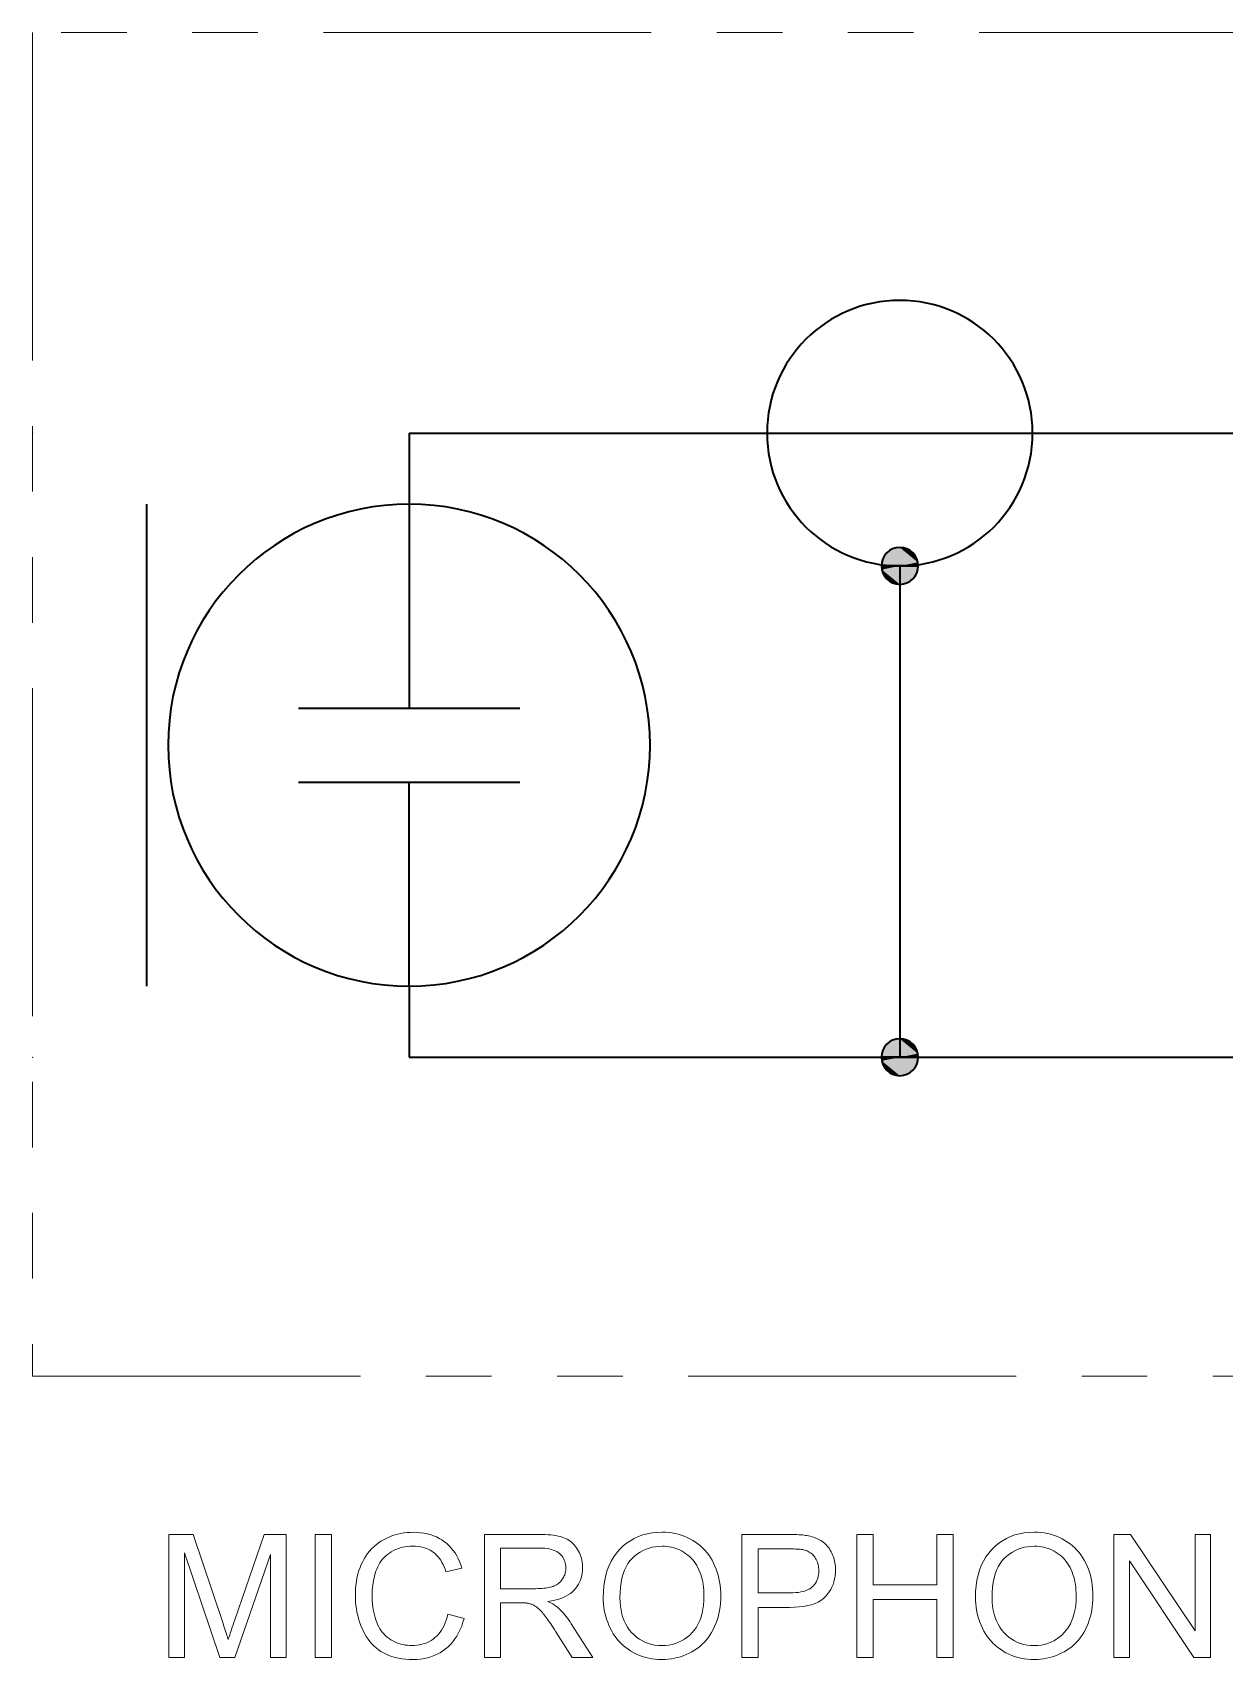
# Model space of a CAD drawing. Extents: x 23 to 417, y 3 to 294.
# Drawn here: x 183.31 to 219.67, y 152.3 to 201.92 of the extents above; entities that cross this region are included whole.
import ezdxf

# ---------------------------------------------------------------- set-up
doc = ezdxf.new("R2010")
doc.units = 0
doc.linetypes.add('PHANTOM', pattern=[20, 10, -2, 2, -2, 2, -2])

msp = doc.modelspace()

# ---------------------------------------------------------------- linework, layer by layer
at = {"color": 7, "lineweight": 35}
for p, q in [((194.795, 189.701), (329.377, 189.701)), ((194.795, 170.666), (328.786, 170.666))]:
    msp.add_line(p, q, dxfattribs=at)
at = {"color": 7, "lineweight": 35, "ltscale": 0.054179}
for p, q in [((194.795, 189.701), (194.795, 187.534)), ((194.795, 172.834), (194.795, 170.666))]:
    msp.add_line(p, q, dxfattribs=at)
at = {"color": 7, "lineweight": 35, "ltscale": 0.3675}
msp.add_line((186.786, 187.534), (186.786, 172.834), dxfattribs=at)
at = {"color": 7, "lineweight": 35, "ltscale": 0.155625}
for p, q in [((194.795, 187.534), (194.795, 181.309)), ((194.795, 172.834), (194.795, 179.059))]:
    msp.add_line(p, q, dxfattribs=at)
at = {"color": 7, "lineweight": 35, "ltscale": 0.014063}
for p, q in [((209.763, 185.651), (209.201, 185.651)), ((209.201, 185.651), (209.763, 185.651)), ((210.326, 185.651), (209.763, 185.651)), ((209.763, 185.651), (210.326, 185.651)), ((209.762, 170.666), (209.199, 170.666)), ((209.199, 170.666), (209.762, 170.666)), ((210.324, 170.666), (209.762, 170.666)), ((209.762, 170.666), (210.324, 170.666))]:
    msp.add_line(p, q, dxfattribs=at)
at = {"color": 7, "lineweight": 35, "ltscale": 0.374607}
msp.add_line((209.763, 185.651), (209.762, 170.666), dxfattribs=at)
at = {"color": 7, "lineweight": 35, "ltscale": 0.16875}
for p, q in [((191.42, 181.309), (198.17, 181.309)), ((191.42, 179.059), (198.17, 179.059))]:
    msp.add_line(p, q, dxfattribs=at)
at = {"color": 7, "linetype": 'PHANTOM', "lineweight": 13}
msp.add_lwpolyline([(222.182, 201.918), (183.31, 201.918), (183.31, 160.937), (222.182, 160.937)], close=True, dxfattribs=at)
at = {"color": 7, "lineweight": 13}
for points in [[(187.465, 152.364), (187.465, 156.114), (188.212, 156.114), (189.1, 153.459), (189.124, 153.386), (189.146, 153.318), (189.168, 153.253), (189.187, 153.192), (189.206, 153.134), (189.223, 153.081), (189.239, 153.031), (189.254, 152.985), (189.267, 152.942), (189.279, 152.904), (189.292, 152.946), (189.307, 152.993), (189.324, 153.044), (189.342, 153.098), (189.361, 153.156), (189.381, 153.218), (189.404, 153.284), (189.427, 153.354), (189.452, 153.427), (189.478, 153.505), (190.376, 156.114), (191.044, 156.114), (191.044, 152.364), (190.566, 152.364), (190.566, 155.503), (189.476, 152.364), (189.028, 152.364), (187.944, 155.556), (187.944, 152.364)], [(191.929, 152.364), (191.929, 156.114), (192.425, 156.114), (192.425, 152.364)], [(195.976, 153.679), (196.472, 153.553), (196.438, 153.434), (196.4, 153.32), (196.356, 153.213), (196.307, 153.111), (196.254, 153.015), (196.195, 152.924), (196.131, 152.84), (196.063, 152.761), (195.989, 152.688), (195.91, 152.621), (195.828, 152.56), (195.741, 152.505), (195.651, 152.457), (195.557, 152.416), (195.46, 152.38), (195.359, 152.351), (195.254, 152.329), (195.146, 152.313), (195.035, 152.303), (194.919, 152.3), (194.8, 152.302), (194.686, 152.31), (194.576, 152.322), (194.47, 152.339), (194.37, 152.362), (194.273, 152.389), (194.181, 152.421), (194.094, 152.458), (194.011, 152.5), (193.933, 152.547), (193.859, 152.598), (193.788, 152.654), (193.722, 152.715), (193.658, 152.78), (193.599, 152.849), (193.543, 152.923), (193.49, 153.001), (193.442, 153.083), (193.396, 153.17), (193.355, 153.262), (193.317, 153.356), (193.284, 153.452), (193.254, 153.549), (193.228, 153.647), (193.206, 153.747), (193.189, 153.848), (193.175, 153.951), (193.165, 154.055), (193.159, 154.16), (193.157, 154.267), (193.159, 154.383), (193.166, 154.495), (193.177, 154.605), (193.193, 154.712), (193.213, 154.815), (193.237, 154.916), (193.266, 155.014), (193.3, 155.109), (193.338, 155.2), (193.381, 155.289), (193.427, 155.374), (193.478, 155.455), (193.532, 155.532), (193.59, 155.604), (193.652, 155.673), (193.717, 155.737), (193.787, 155.797), (193.86, 155.853), (193.937, 155.904), (194.018, 155.951), (194.101, 155.994), (194.186, 156.033), (194.273, 156.067), (194.361, 156.096), (194.451, 156.121), (194.543, 156.142), (194.637, 156.157), (194.732, 156.169), (194.829, 156.176), (194.927, 156.178), (195.038, 156.175), (195.145, 156.166), (195.248, 156.152), (195.348, 156.132), (195.445, 156.106), (195.538, 156.075), (195.627, 156.037), (195.713, 155.994), (195.795, 155.946), (195.873, 155.891), (195.948, 155.832), (196.018, 155.767), (196.083, 155.699), (196.143, 155.625), (196.199, 155.547), (196.25, 155.464), (196.296, 155.376), (196.338, 155.284), (196.375, 155.187), (196.408, 155.086), (195.919, 154.97), (195.892, 155.05), (195.863, 155.125), (195.831, 155.196), (195.796, 155.262), (195.76, 155.324), (195.721, 155.381), (195.679, 155.434), (195.635, 155.483), (195.589, 155.527), (195.541, 155.566), (195.49, 155.602), (195.436, 155.634), (195.38, 155.662), (195.322, 155.686), (195.261, 155.707), (195.197, 155.723), (195.131, 155.736), (195.062, 155.746), (194.991, 155.751), (194.917, 155.753), (194.832, 155.751), (194.749, 155.745), (194.67, 155.735), (194.594, 155.72), (194.52, 155.701), (194.449, 155.679), (194.381, 155.652), (194.316, 155.621), (194.254, 155.585), (194.194, 155.546), (194.138, 155.503), (194.085, 155.457), (194.035, 155.409), (193.989, 155.358), (193.947, 155.303), (193.908, 155.246), (193.872, 155.186), (193.84, 155.124), (193.811, 155.058), (193.786, 154.99), (193.764, 154.92), (193.744, 154.849), (193.726, 154.778), (193.711, 154.707), (193.698, 154.635), (193.687, 154.563), (193.679, 154.49), (193.673, 154.417), (193.67, 154.344), (193.668, 154.27), (193.67, 154.175), (193.674, 154.083), (193.681, 153.994), (193.691, 153.906), (193.703, 153.822), (193.719, 153.739), (193.737, 153.659), (193.758, 153.582), (193.781, 153.507), (193.808, 153.434), (193.837, 153.365), (193.87, 153.299), (193.905, 153.237), (193.944, 153.178), (193.986, 153.123), (194.031, 153.071), (194.079, 153.023), (194.13, 152.979), (194.184, 152.938), (194.241, 152.901), (194.301, 152.868), (194.361, 152.838), (194.422, 152.811), (194.484, 152.788), (194.548, 152.769), (194.612, 152.753), (194.677, 152.74), (194.743, 152.732), (194.81, 152.726), (194.878, 152.725), (194.96, 152.727), (195.04, 152.734), (195.117, 152.746), (195.191, 152.763), (195.263, 152.785), (195.333, 152.811), (195.399, 152.842), (195.464, 152.878), (195.525, 152.919), (195.584, 152.965), (195.64, 153.015), (195.692, 153.071), (195.741, 153.13), (195.786, 153.195), (195.827, 153.264), (195.864, 153.337), (195.897, 153.416), (195.927, 153.499), (195.953, 153.586)], [(197.091, 152.364), (197.091, 156.114), (198.754, 156.114), (198.852, 156.113), (198.945, 156.11), (199.033, 156.105), (199.116, 156.098), (199.195, 156.089), (199.269, 156.078), (199.338, 156.064), (199.402, 156.049), (199.461, 156.032), (199.516, 156.013), (199.567, 155.991), (199.616, 155.966), (199.663, 155.938), (199.708, 155.907), (199.751, 155.873), (199.791, 155.836), (199.83, 155.796), (199.866, 155.752), (199.901, 155.706), (199.933, 155.656), (199.963, 155.604), (199.989, 155.552), (200.012, 155.498), (200.033, 155.443), (200.05, 155.387), (200.064, 155.33), (200.075, 155.272), (200.083, 155.212), (200.087, 155.152), (200.089, 155.091), (200.086, 155.012), (200.079, 154.936), (200.066, 154.863), (200.048, 154.792), (200.024, 154.723), (199.996, 154.657), (199.962, 154.593), (199.924, 154.532), (199.88, 154.474), (199.831, 154.418), (199.776, 154.365), (199.716, 154.316), (199.65, 154.272), (199.579, 154.231), (199.502, 154.194), (199.419, 154.161), (199.331, 154.133), (199.237, 154.108), (199.138, 154.087), (199.032, 154.07), (199.071, 154.051), (199.107, 154.032), (199.142, 154.014), (199.175, 153.995), (199.206, 153.976), (199.235, 153.957), (199.262, 153.939), (199.287, 153.92), (199.31, 153.902), (199.332, 153.883), (199.375, 153.842), (199.418, 153.8), (199.46, 153.755), (199.502, 153.708), (199.543, 153.659), (199.584, 153.608), (199.625, 153.555), (199.665, 153.5), (199.704, 153.443), (199.744, 153.385), (200.396, 152.364), (199.772, 152.364), (199.275, 153.144), (199.233, 153.21), (199.192, 153.273), (199.152, 153.332), (199.114, 153.389), (199.077, 153.442), (199.042, 153.492), (199.009, 153.539), (198.977, 153.583), (198.946, 153.623), (198.917, 153.661), (198.89, 153.696), (198.862, 153.728), (198.836, 153.759), (198.81, 153.787), (198.784, 153.813), (198.759, 153.837), (198.735, 153.859), (198.711, 153.879), (198.688, 153.896), (198.665, 153.911), (198.643, 153.925), (198.621, 153.938), (198.598, 153.951), (198.576, 153.962), (198.553, 153.972), (198.531, 153.982), (198.508, 153.99), (198.485, 153.998), (198.462, 154.005), (198.439, 154.011), (198.421, 154.015), (198.401, 154.018), (198.379, 154.02), (198.354, 154.023), (198.328, 154.025), (198.299, 154.026), (198.268, 154.028), (198.235, 154.028), (198.2, 154.029), (198.163, 154.029), (197.587, 154.029), (197.587, 152.364)], [(200.716, 154.19), (200.721, 154.373), (200.736, 154.548), (200.761, 154.714), (200.796, 154.872), (200.841, 155.023), (200.896, 155.165), (200.961, 155.299), (201.036, 155.425), (201.122, 155.542), (201.217, 155.652), (201.32, 155.753), (201.429, 155.842), (201.544, 155.922), (201.665, 155.99), (201.791, 156.048), (201.924, 156.096), (202.062, 156.133), (202.206, 156.159), (202.356, 156.175), (202.511, 156.18), (202.614, 156.178), (202.715, 156.17), (202.814, 156.158), (202.91, 156.141), (203.005, 156.118), (203.098, 156.091), (203.188, 156.059), (203.277, 156.022), (203.363, 155.979), (203.448, 155.932), (203.529, 155.881), (203.606, 155.825), (203.68, 155.766), (203.749, 155.702), (203.815, 155.635), (203.877, 155.564), (203.934, 155.489), (203.988, 155.41), (204.037, 155.327), (204.083, 155.24), (204.125, 155.15), (204.162, 155.058), (204.195, 154.963), (204.223, 154.866), (204.247, 154.767), (204.267, 154.665), (204.282, 154.561), (204.293, 154.454), (204.3, 154.345), (204.302, 154.234), (204.3, 154.121), (204.293, 154.01), (204.281, 153.902), (204.265, 153.797), (204.244, 153.693), (204.219, 153.593), (204.189, 153.494), (204.155, 153.398), (204.115, 153.304), (204.072, 153.213), (204.024, 153.125), (203.972, 153.042), (203.916, 152.963), (203.857, 152.888), (203.794, 152.818), (203.726, 152.752), (203.655, 152.69), (203.581, 152.633), (203.502, 152.58), (203.419, 152.531), (203.334, 152.487), (203.248, 152.448), (203.16, 152.413), (203.071, 152.383), (202.981, 152.358), (202.889, 152.337), (202.796, 152.321), (202.702, 152.309), (202.606, 152.302), (202.509, 152.3), (202.404, 152.303), (202.301, 152.31), (202.201, 152.323), (202.103, 152.341), (202.007, 152.364), (201.914, 152.392), (201.823, 152.425), (201.734, 152.464), (201.647, 152.507), (201.562, 152.556), (201.481, 152.609), (201.404, 152.666), (201.33, 152.726), (201.261, 152.79), (201.196, 152.858), (201.135, 152.93), (201.078, 153.005), (201.025, 153.085), (200.975, 153.167), (200.93, 153.254), (200.89, 153.343), (200.853, 153.433), (200.821, 153.524), (200.793, 153.616), (200.769, 153.709), (200.75, 153.804), (200.735, 153.899), (200.724, 153.995), (200.718, 154.092)], [(204.941, 152.364), (204.941, 156.114), (206.356, 156.114), (206.429, 156.114), (206.498, 156.112), (206.564, 156.111), (206.627, 156.108), (206.685, 156.105), (206.741, 156.101), (206.792, 156.096), (206.841, 156.091), (206.885, 156.085), (206.926, 156.078), (206.981, 156.068), (207.033, 156.056), (207.084, 156.043), (207.133, 156.028), (207.18, 156.011), (207.226, 155.993), (207.269, 155.973), (207.311, 155.951), (207.351, 155.928), (207.389, 155.903), (207.426, 155.876), (207.461, 155.847), (207.495, 155.816), (207.527, 155.783), (207.558, 155.748), (207.587, 155.711), (207.615, 155.671), (207.642, 155.63), (207.666, 155.586), (207.69, 155.541), (207.712, 155.494), (207.731, 155.446), (207.748, 155.397), (207.763, 155.347), (207.775, 155.297), (207.786, 155.245), (207.794, 155.192), (207.799, 155.139), (207.803, 155.085), (207.804, 155.029), (207.801, 154.935), (207.792, 154.844), (207.776, 154.756), (207.755, 154.67), (207.728, 154.588), (207.694, 154.508), (207.655, 154.432), (207.609, 154.358), (207.557, 154.287), (207.499, 154.22), (207.434, 154.157), (207.358, 154.1), (207.273, 154.051), (207.177, 154.008), (207.072, 153.971), (206.957, 153.941), (206.833, 153.918), (206.698, 153.902), (206.554, 153.892), (206.399, 153.888), (205.438, 153.888), (205.438, 152.364)], [(208.451, 152.364), (208.451, 156.114), (208.947, 156.114), (208.947, 154.574), (210.896, 154.574), (210.896, 156.114), (211.393, 156.114), (211.393, 152.364), (210.896, 152.364), (210.896, 154.131), (208.947, 154.131), (208.947, 152.364)], [(212.068, 154.19), (212.073, 154.373), (212.088, 154.548), (212.113, 154.714), (212.148, 154.872), (212.193, 155.023), (212.248, 155.165), (212.314, 155.299), (212.389, 155.425), (212.474, 155.542), (212.569, 155.652), (212.673, 155.753), (212.782, 155.842), (212.896, 155.922), (213.017, 155.99), (213.144, 156.048), (213.276, 156.096), (213.414, 156.133), (213.558, 156.159), (213.708, 156.175), (213.864, 156.18), (213.966, 156.178), (214.067, 156.17), (214.166, 156.158), (214.263, 156.141), (214.357, 156.118), (214.45, 156.091), (214.54, 156.059), (214.629, 156.022), (214.715, 155.979), (214.8, 155.932), (214.881, 155.881), (214.959, 155.825), (215.032, 155.766), (215.102, 155.702), (215.167, 155.635), (215.229, 155.564), (215.286, 155.489), (215.34, 155.41), (215.39, 155.327), (215.436, 155.24), (215.477, 155.15), (215.514, 155.058), (215.547, 154.963), (215.576, 154.866), (215.6, 154.767), (215.619, 154.665), (215.635, 154.561), (215.645, 154.454), (215.652, 154.345), (215.654, 154.234), (215.652, 154.121), (215.645, 154.01), (215.634, 153.902), (215.617, 153.797), (215.597, 153.693), (215.571, 153.593), (215.541, 153.494), (215.507, 153.398), (215.468, 153.304), (215.424, 153.213), (215.376, 153.125), (215.324, 153.042), (215.269, 152.963), (215.209, 152.888), (215.146, 152.818), (215.079, 152.752), (215.008, 152.69), (214.933, 152.633), (214.854, 152.58), (214.772, 152.531), (214.687, 152.487), (214.6, 152.448), (214.513, 152.413), (214.423, 152.383), (214.333, 152.358), (214.241, 152.337), (214.148, 152.321), (214.054, 152.309), (213.958, 152.302), (213.861, 152.3), (213.756, 152.303), (213.654, 152.31), (213.554, 152.323), (213.456, 152.341), (213.36, 152.364), (213.266, 152.392), (213.175, 152.425), (213.086, 152.464), (212.999, 152.507), (212.915, 152.556), (212.833, 152.609), (212.756, 152.666), (212.683, 152.726), (212.613, 152.79), (212.548, 152.858), (212.487, 152.93), (212.43, 153.005), (212.377, 153.085), (212.328, 153.167), (212.283, 153.254), (212.242, 153.343), (212.205, 153.433), (212.173, 153.524), (212.145, 153.616), (212.122, 153.709), (212.102, 153.804), (212.087, 153.899), (212.077, 153.995), (212.07, 154.092)], [(216.289, 152.364), (216.289, 156.114), (216.798, 156.114), (218.767, 153.17), (218.767, 156.114), (219.243, 156.114), (219.243, 152.364), (218.734, 152.364), (216.764, 155.311), (216.764, 152.364)], [(197.587, 154.459), (198.654, 154.459), (198.72, 154.46), (198.784, 154.462), (198.845, 154.465), (198.902, 154.47), (198.957, 154.476), (199.009, 154.484), (199.057, 154.493), (199.103, 154.504), (199.146, 154.516), (199.186, 154.529), (199.223, 154.544), (199.259, 154.561), (199.293, 154.579), (199.325, 154.599), (199.355, 154.621), (199.383, 154.644), (199.409, 154.669), (199.434, 154.696), (199.457, 154.724), (199.478, 154.754), (199.497, 154.786), (199.513, 154.817), (199.528, 154.85), (199.541, 154.882), (199.552, 154.916), (199.561, 154.95), (199.568, 154.984), (199.573, 155.019), (199.576, 155.055), (199.577, 155.091), (199.575, 155.143), (199.57, 155.193), (199.56, 155.242), (199.546, 155.288), (199.529, 155.333), (199.508, 155.376), (199.483, 155.417), (199.454, 155.456), (199.421, 155.493), (199.384, 155.528), (199.343, 155.561), (199.298, 155.59), (199.248, 155.616), (199.194, 155.638), (199.135, 155.657), (199.072, 155.672), (199.004, 155.684), (198.932, 155.693), (198.855, 155.698), (198.774, 155.699), (197.587, 155.699)], [(201.227, 154.183), (201.231, 154.05), (201.242, 153.923), (201.26, 153.802), (201.286, 153.686), (201.318, 153.577), (201.358, 153.473), (201.406, 153.375), (201.461, 153.282), (201.522, 153.196), (201.592, 153.115), (201.667, 153.041), (201.745, 152.974), (201.827, 152.916), (201.913, 152.865), (202.003, 152.822), (202.096, 152.787), (202.193, 152.76), (202.294, 152.74), (202.398, 152.728), (202.506, 152.725), (202.616, 152.729), (202.722, 152.74), (202.824, 152.76), (202.923, 152.788), (203.017, 152.823), (203.107, 152.866), (203.193, 152.918), (203.276, 152.977), (203.354, 153.044), (203.428, 153.118), (203.497, 153.201), (203.559, 153.289), (203.613, 153.385), (203.66, 153.486), (203.7, 153.595), (203.732, 153.71), (203.758, 153.832), (203.776, 153.96), (203.787, 154.095), (203.79, 154.236), (203.789, 154.327), (203.784, 154.415), (203.776, 154.501), (203.766, 154.584), (203.752, 154.665), (203.735, 154.744), (203.714, 154.82), (203.691, 154.894), (203.665, 154.966), (203.636, 155.036), (203.603, 155.102), (203.568, 155.166), (203.53, 155.227), (203.489, 155.284), (203.445, 155.339), (203.398, 155.39), (203.349, 155.439), (203.296, 155.484), (203.241, 155.526), (203.183, 155.565), (203.122, 155.601), (203.061, 155.633), (202.997, 155.661), (202.933, 155.686), (202.867, 155.706), (202.799, 155.723), (202.73, 155.736), (202.659, 155.746), (202.587, 155.751), (202.514, 155.753), (202.41, 155.75), (202.309, 155.739), (202.211, 155.721), (202.116, 155.695), (202.024, 155.663), (201.935, 155.623), (201.848, 155.576), (201.765, 155.522), (201.685, 155.46), (201.607, 155.391), (201.535, 155.314), (201.47, 155.227), (201.413, 155.13), (201.364, 155.024), (201.322, 154.908), (201.288, 154.782), (201.261, 154.647), (201.242, 154.502), (201.231, 154.347)], [(205.438, 154.331), (206.407, 154.331), (206.501, 154.333), (206.588, 154.338), (206.671, 154.347), (206.747, 154.36), (206.818, 154.376), (206.884, 154.395), (206.944, 154.419), (206.998, 154.446), (207.047, 154.476), (207.09, 154.51), (207.129, 154.547), (207.163, 154.587), (207.193, 154.631), (207.219, 154.677), (207.242, 154.726), (207.26, 154.777), (207.274, 154.832), (207.284, 154.89), (207.29, 154.95), (207.292, 155.014), (207.291, 155.06), (207.287, 155.105), (207.281, 155.149), (207.273, 155.191), (207.262, 155.232), (207.249, 155.272), (207.234, 155.31), (207.216, 155.347), (207.196, 155.383), (207.173, 155.417), (207.149, 155.449), (207.123, 155.479), (207.095, 155.507), (207.066, 155.533), (207.035, 155.556), (207.003, 155.577), (206.97, 155.596), (206.935, 155.612), (206.898, 155.626), (206.86, 155.638), (206.833, 155.644), (206.801, 155.65), (206.766, 155.655), (206.726, 155.659), (206.681, 155.663), (206.633, 155.666), (206.58, 155.668), (206.523, 155.67), (206.462, 155.671), (206.397, 155.671), (205.438, 155.671)], [(212.58, 154.183), (212.583, 154.05), (212.594, 153.923), (212.612, 153.802), (212.638, 153.686), (212.671, 153.577), (212.711, 153.473), (212.758, 153.375), (212.813, 153.282), (212.875, 153.196), (212.944, 153.115), (213.019, 153.041), (213.097, 152.974), (213.179, 152.916), (213.265, 152.865), (213.355, 152.822), (213.448, 152.787), (213.545, 152.76), (213.646, 152.74), (213.75, 152.728), (213.859, 152.725), (213.969, 152.729), (214.075, 152.74), (214.177, 152.76), (214.275, 152.788), (214.369, 152.823), (214.459, 152.866), (214.546, 152.918), (214.628, 152.977), (214.706, 153.044), (214.781, 153.118), (214.849, 153.201), (214.911, 153.289), (214.965, 153.385), (215.012, 153.486), (215.052, 153.595), (215.085, 153.71), (215.11, 153.832), (215.128, 153.96), (215.139, 154.095), (215.143, 154.236), (215.141, 154.327), (215.136, 154.415), (215.129, 154.501), (215.118, 154.584), (215.104, 154.665), (215.087, 154.744), (215.067, 154.82), (215.044, 154.894), (215.017, 154.966), (214.988, 155.036), (214.956, 155.102), (214.92, 155.166), (214.882, 155.227), (214.841, 155.284), (214.797, 155.339), (214.751, 155.39), (214.701, 155.439), (214.649, 155.484), (214.593, 155.526), (214.535, 155.565), (214.475, 155.601), (214.413, 155.633), (214.35, 155.661), (214.285, 155.686), (214.219, 155.706), (214.151, 155.723), (214.082, 155.736), (214.012, 155.746), (213.94, 155.751), (213.866, 155.753), (213.762, 155.75), (213.661, 155.739), (213.563, 155.721), (213.468, 155.695), (213.376, 155.663), (213.287, 155.623), (213.201, 155.576), (213.117, 155.522), (213.037, 155.46), (212.959, 155.391), (212.887, 155.314), (212.823, 155.227), (212.766, 155.13), (212.716, 155.024), (212.675, 154.908), (212.64, 154.782), (212.614, 154.647), (212.595, 154.502), (212.583, 154.347)]]:
    msp.add_lwpolyline(points, close=True, dxfattribs=at)
at = {"color": 7, "lineweight": 35}
for centre, radius, start, end in [((209.763, 189.701), 4.05, 0, 180), ((209.763, 189.701), 4.05, 180, 360), ((194.795, 180.184), 7.35, 90, 270), ((194.795, 180.184), 7.35, 270, 90), ((209.763, 185.651), 0.562, 0, 180), ((209.763, 185.651), 0.562, 180, 360), ((209.762, 170.666), 0.562, 0, 180), ((209.762, 170.666), 0.562, 180, 360)]:
    msp.add_arc(centre, radius, start, end, dxfattribs=at)
at = {"color": 7, "lineweight": 5}
for p in [(183.31, 189.701), (183.31, 170.666)]:
    msp.add_point(p, dxfattribs=at)
for points in [[(210.315, 185.76), (209.548, 186.17), (209.366, 186.048), (209.451, 186.118)], [(210.315, 185.76), (209.763, 186.213), (209.548, 186.17), (209.654, 186.202)], [(210.315, 185.76), (209.979, 186.17), (209.763, 186.213), (209.873, 186.202)], [(210.315, 185.76), (210.161, 186.048), (209.979, 186.17), (210.076, 186.118)], [(210.315, 185.76), (209.244, 185.866), (209.201, 185.651), (209.212, 185.76)], [(210.315, 185.76), (209.201, 185.651), (209.763, 185.651)], [(209.212, 185.541), (209.763, 185.651), (209.201, 185.651)], [(209.212, 185.541), (210.283, 185.435), (210.326, 185.651), (210.315, 185.541)], [(209.212, 185.541), (210.326, 185.651), (209.763, 185.651)], [(210.315, 185.76), (209.366, 186.048), (209.244, 185.866), (209.296, 185.963)], [(210.315, 185.76), (209.763, 185.651), (210.326, 185.651)], [(210.315, 185.76), (210.283, 185.866), (210.161, 186.048), (210.231, 185.963)], [(209.212, 185.541), (209.244, 185.435), (209.366, 185.253), (209.296, 185.338)], [(209.212, 185.541), (209.366, 185.253), (209.548, 185.131), (209.451, 185.183)], [(209.212, 185.541), (209.548, 185.131), (209.763, 185.088), (209.654, 185.099)], [(209.212, 185.541), (209.763, 185.088), (209.979, 185.131), (209.873, 185.099)], [(209.212, 185.541), (209.979, 185.131), (210.161, 185.253), (210.076, 185.183)], [(209.212, 185.541), (210.161, 185.253), (210.283, 185.435), (210.231, 185.338)], [(210.314, 170.776), (209.547, 171.186), (209.364, 171.064), (209.449, 171.134)], [(210.314, 170.776), (209.762, 171.229), (209.547, 171.186), (209.652, 171.218)], [(210.314, 170.776), (209.977, 171.186), (209.762, 171.229), (209.872, 171.218)], [(210.314, 170.776), (210.16, 171.064), (209.977, 171.186), (210.074, 171.134)], [(210.314, 170.776), (209.242, 170.882), (209.199, 170.666), (209.21, 170.776)], [(210.314, 170.776), (209.199, 170.666), (209.762, 170.666)], [(210.314, 170.776), (209.364, 171.064), (209.242, 170.882), (209.294, 170.979)], [(210.314, 170.776), (209.762, 170.666), (210.324, 170.666)], [(210.314, 170.776), (210.282, 170.882), (210.16, 171.064), (210.23, 170.979)], [(209.21, 170.557), (209.762, 170.666), (209.199, 170.666)], [(209.21, 170.557), (210.282, 170.451), (210.324, 170.666), (210.314, 170.557)], [(209.21, 170.557), (210.324, 170.666), (209.762, 170.666)], [(209.21, 170.557), (209.242, 170.451), (209.364, 170.269), (209.294, 170.354)], [(209.21, 170.557), (209.364, 170.269), (209.547, 170.147), (209.449, 170.199)], [(209.21, 170.557), (209.547, 170.147), (209.762, 170.104), (209.652, 170.115)], [(209.21, 170.557), (209.762, 170.104), (209.977, 170.147), (209.872, 170.115)], [(209.21, 170.557), (209.977, 170.147), (210.16, 170.269), (210.074, 170.199)], [(209.21, 170.557), (210.16, 170.269), (210.282, 170.451), (210.23, 170.354)]]:
    msp.add_solid(points, dxfattribs=at)

doc.saveas('drawing.dxf')
